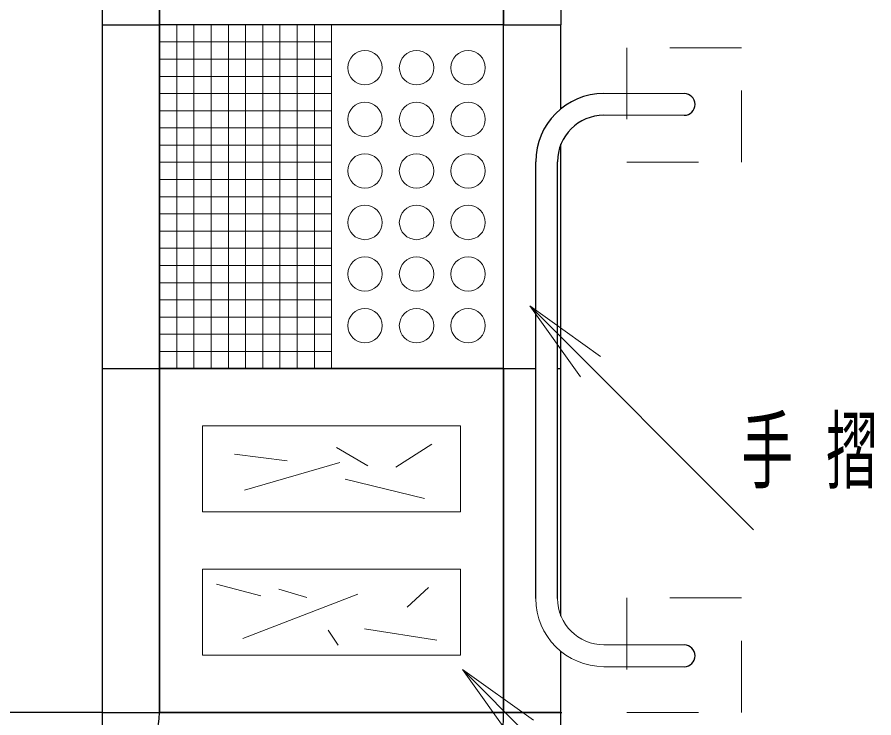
# Model space of a CAD drawing. Units: millimetres on the paper. Extents: x -365 to 0, y -19 to 257.
# Drawn here: x -250.29 to -220.4, y 163.73 to 188.18 of the extents above; entities that cross this region are included whole.
import ezdxf

# ---------------------------------------------------------------- set-up
doc = ezdxf.new("R2010")
doc.units = ezdxf.units.MM
doc.linetypes.add('USER1', pattern=[4.5, 2.5, -2])
doc.layers.add('LY_1', color=7, linetype='Continuous', lineweight=13)
doc.styles.add('ＭＳ ゴシック', font='')
doc.styles.get('ＭＳ ゴシック').set_extended_font_data('MS Gothic')

# ---------------------------------------------------------------- blocks, each defined once
blk = doc.blocks.new('open_arrow')
at = {"color": 0, "linetype": 'Continuous', "lineweight": -2}
blk.add_lwpolyline([(7.5, 1.25), (0, 0), (7.5, -1.25)], dxfattribs=at)

msp = doc.modelspace()

# ---------------------------------------------------------------- linework, layer by layer
at = {"layer": 'LY_1', "lineweight": 25}
for p, q in [((-233.32, 211.917), (-233.32, 187.917)), ((-247.32, 199.917), (-247.32, 187.917)), ((-245.32, 187.917), (-245.32, 199.917)), ((-245.32, 199.917), (-245.32, 187.917)), ((-245.32, 199.917), (-245.32, 187.917)), ((-233.32, 187.917), (-233.32, 199.917)), ((-231.32, 190.849), (-231.32, 187.917)), ((-247.32, 187.917), (-245.32, 187.917)), ((-247.32, 187.917), (-247.32, 175.917)), ((-247.32, 187.917), (-245.32, 187.917)), ((-233.32, 187.917), (-245.32, 187.917)), ((-245.32, 175.917), (-245.32, 187.917)), ((-233.32, 187.917), (-245.32, 187.917)), ((-245.32, 187.917), (-245.32, 175.917)), ((-233.32, 187.917), (-231.32, 187.917)), ((-233.32, 163.917), (-233.32, 187.917)), ((-233.32, 187.917), (-231.32, 187.917)), ((-233.32, 175.917), (-233.32, 187.917)), ((-233.292, 187.917), (-232.672, 187.917)), ((-231.32, 184.985), (-231.32, 187.917)), ((-231.32, 167.285), (-231.32, 183.749)), ((-247.32, 175.917), (-245.32, 175.917)), ((-247.32, 175.917), (-247.32, 163.917)), ((-247.32, 175.917), (-245.32, 175.917)), ((-233.32, 175.917), (-245.32, 175.917)), ((-245.32, 175.917), (-245.32, 163.917)), ((-245.32, 163.917), (-245.32, 175.917)), ((-233.32, 175.917), (-245.32, 175.917)), ((-245.32, 175.917), (-245.32, 163.917)), ((-245.32, 175.917), (-233.32, 175.917)), ((-233.32, 175.917), (-232.2, 175.917)), ((-233.32, 163.917), (-233.32, 175.917)), ((-233.32, 175.917), (-233.32, 163.917)), ((-231.44, 175.917), (-231.32, 175.917)), ((-231.32, 163.917), (-231.32, 166.049)), ((-247.32, 163.917), (-259.32, 163.917)), ((-247.32, 163.917), (-247.32, 161.917)), ((-247.32, 163.917), (-245.32, 163.917)), ((-247.32, 163.917), (-247.32, 161.917)), ((-247.32, 163.917), (-245.32, 163.917)), ((-233.32, 163.917), (-245.32, 163.917)), ((-245.32, 163.917), (-233.32, 163.917)), ((-231.32, 163.917), (-233.32, 163.917)), ((-231.32, 163.917), (-233.32, 163.917)), ((-233.292, 163.917), (-231.292, 163.917))]:
    msp.add_line(p, q, dxfattribs=at)
at = {"layer": 'LY_1'}
for p, q in [((-244.72, 175.917), (-244.72, 187.917)), ((-244.12, 175.917), (-244.12, 187.917)), ((-243.52, 175.917), (-243.52, 187.917)), ((-242.92, 175.917), (-242.92, 187.917)), ((-242.32, 175.917), (-242.32, 187.917)), ((-241.72, 175.917), (-241.72, 187.917)), ((-241.12, 175.917), (-241.12, 187.917)), ((-240.52, 175.917), (-240.52, 187.917)), ((-239.92, 175.917), (-239.92, 187.917)), ((-239.32, 175.917), (-239.32, 187.917)), ((-245.32, 187.317), (-239.32, 187.317)), ((-245.32, 186.717), (-239.32, 186.717)), ((-245.32, 186.117), (-239.32, 186.117)), ((-245.32, 185.517), (-239.32, 185.517)), ((-245.32, 184.917), (-239.32, 184.917)), ((-245.32, 184.317), (-239.32, 184.317)), ((-245.32, 183.717), (-239.32, 183.717)), ((-245.32, 183.117), (-239.32, 183.117)), ((-245.32, 182.517), (-239.32, 182.517)), ((-245.32, 181.917), (-239.32, 181.917)), ((-245.32, 181.317), (-239.32, 181.317)), ((-245.32, 181.317), (-239.32, 181.317)), ((-245.32, 180.717), (-239.32, 180.717)), ((-245.32, 180.117), (-239.32, 180.117)), ((-245.32, 179.517), (-239.32, 179.517)), ((-245.32, 178.917), (-239.32, 178.917)), ((-245.32, 178.317), (-239.32, 178.317)), ((-232.41, 178.103), (-224.602, 170.294)), ((-245.32, 177.717), (-239.32, 177.717)), ((-245.32, 177.717), (-239.32, 177.717)), ((-245.32, 177.117), (-239.32, 177.117)), ((-245.32, 176.517), (-239.32, 176.517)), ((-243.82, 173.917), (-234.82, 173.917)), ((-243.82, 170.917), (-243.82, 173.917)), ((-234.82, 173.917), (-234.82, 170.917)), ((-239.148, 173.162), (-238.059, 172.531)), ((-237.084, 172.474), (-235.823, 173.277)), ((-242.703, 172.933), (-240.868, 172.703)), ((-242.359, 171.671), (-239.033, 172.646)), ((-238.845, 172.061), (-236.074, 171.381)), ((-234.82, 170.917), (-243.82, 170.917)), ((-243.82, 165.917), (-243.82, 168.917)), ((-243.82, 168.917), (-234.82, 168.917)), ((-234.82, 168.917), (-234.82, 165.917)), ((-243.334, 168.391), (-241.786, 167.99)), ((-236.683, 167.589), (-235.937, 168.277)), ((-242.416, 166.499), (-238.403, 168.047)), ((-241.155, 168.219), (-240.18, 167.933)), ((-239.435, 166.786), (-239.091, 166.27)), ((-238.173, 166.843), (-235.651, 166.442)), ((-234.82, 165.917), (-243.82, 165.917)), ((-234.757, 165.417), (-224.602, 155.262))]:
    msp.add_line(p, q, dxfattribs=at)
at = {"layer": 'LY_1', "linetype": 'USER1'}
for p, q in [((-225.02, 187.117), (-229.02, 187.117)), ((-229.02, 187.117), (-229.02, 183.117)), ((-225.02, 183.117), (-225.02, 187.117)), ((-229.02, 183.117), (-225.02, 183.117)), ((-229.02, 167.917), (-229.02, 163.917)), ((-225.02, 167.917), (-229.02, 167.917)), ((-225.02, 163.917), (-225.02, 167.917)), ((-229.02, 163.917), (-225.02, 163.917))]:
    msp.add_line(p, q, dxfattribs=at)
at = {"layer": 'LY_1', "color": 4}
for p, q in [((-229.82, 185.517), (-227.02, 185.517)), ((-229.82, 184.757), (-227.02, 184.757)), ((-229.82, 166.277), (-227.02, 166.277)), ((-229.82, 165.517), (-227.02, 165.517))]:
    msp.add_line(p, q, dxfattribs=at)
at = {"layer": 'LY_1', "color": 4, "lineweight": 25}
for p, q in [((-232.2, 167.897), (-232.2, 183.137)), ((-231.44, 167.897), (-231.44, 183.137))]:
    msp.add_line(p, q, dxfattribs=at)
at = {"layer": 'LY_1'}
for centre in [(-238.157, 186.417), (-236.357, 186.417), (-234.557, 186.417), (-238.157, 184.617), (-236.357, 184.617), (-234.557, 184.617), (-238.157, 182.817), (-236.357, 182.817), (-234.557, 182.817), (-238.157, 181.017), (-236.357, 181.017), (-234.557, 181.017), (-238.157, 179.217), (-236.357, 179.217), (-234.557, 179.217), (-238.157, 177.417), (-236.357, 177.417), (-234.557, 177.417)]:
    msp.add_circle(centre, 0.6, dxfattribs=at)
at = {"layer": 'LY_1', "color": 4, "lineweight": 25}
for centre, radius, start, end in [((-229.82, 183.137), 2.38, 90, 180), ((-227.02, 185.137), 0.38, 270, 90), ((-229.82, 183.137), 1.62, 90, 180), ((-227.02, 165.897), 0.38, 270, 90)]:
    msp.add_arc(centre, radius, start, end, dxfattribs=at)
at = {"layer": 'LY_1', "color": 4}
for radius in [2.38, 1.62]:
    msp.add_arc((-229.82, 167.897), radius, 180, 270, dxfattribs=at)
at = {"layer": 'LY_1', "lineweight": 25}
for radius, start in [(14, 270), (2, 270), (16, 350.2829)]:
    msp.add_arc((-247.32, 163.917), radius, start, 0, dxfattribs=at)

# ---------------------------------------------------------------- block references
at = {"layer": 'LY_1', "xscale": 0.4, "yscale": 0.4, "rotation": 315}
for p in [(-232.41, 178.103), (-234.757, 165.417)]:
    msp.add_blockref('open_arrow', p, dxfattribs=at)

# ---------------------------------------------------------------- texts
at = {"layer": 'LY_1', "insert": (-225.019, 172.944), "char_height": 2.199, "attachment_point": 4, "style": 'ＭＳ ゴシック'}
msp.add_mtext('\\T1.64;\\W0.6;手摺', dxfattribs=at)

doc.saveas('drawing.dxf')
